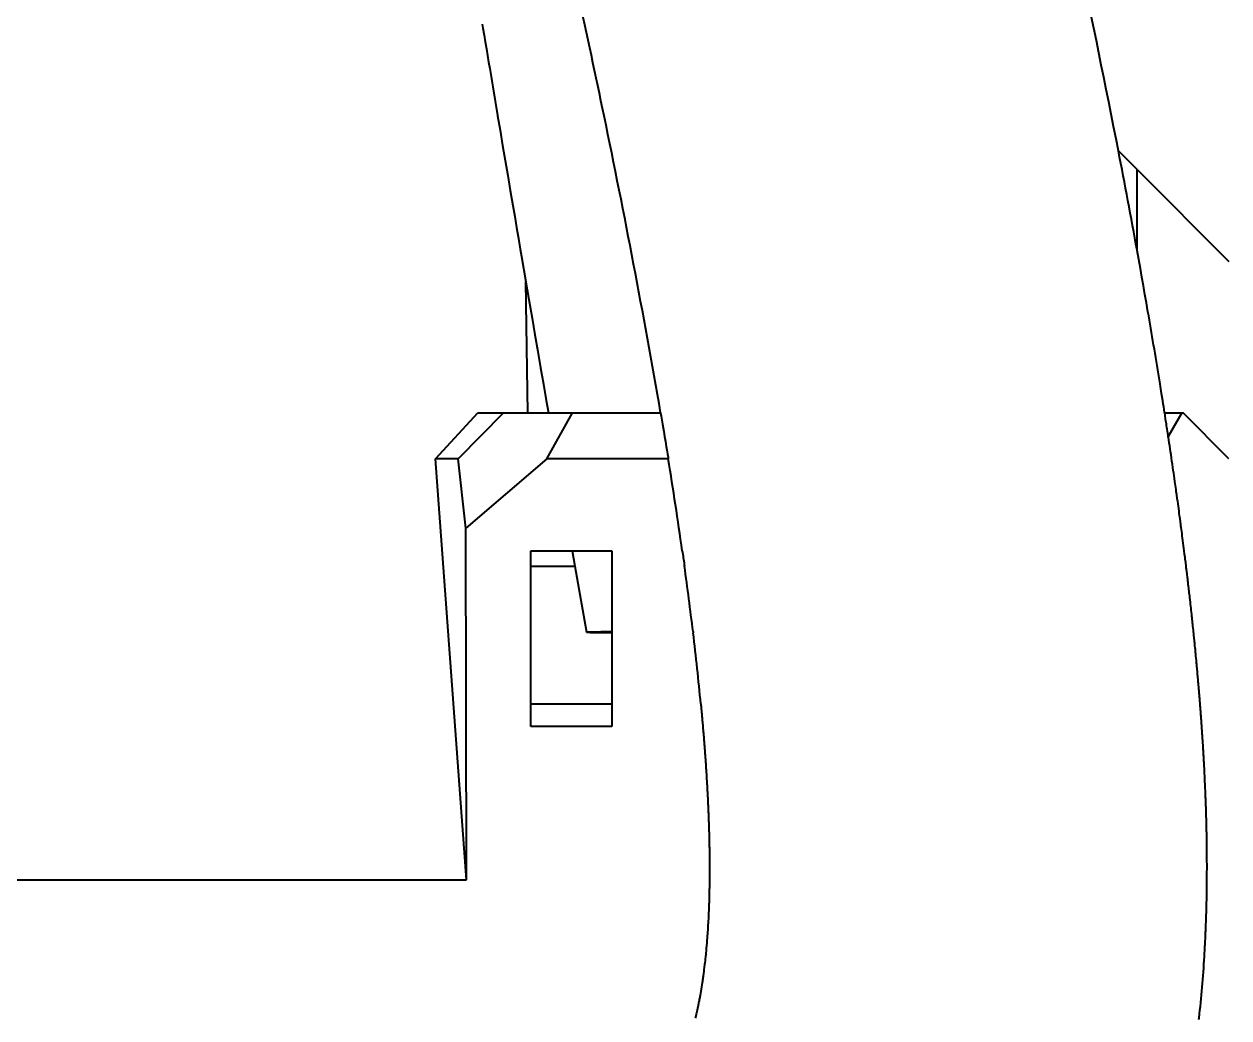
# Model space of a CAD drawing. Header units: millimetres. Extents: x 15 to 415, y 5 to 292.
# Drawn here: x 91.44 to 98, y 112.67 to 118.07 of the extents above; entities that cross this region are included whole.
import ezdxf

# ---------------------------------------------------------------- set-up
doc = ezdxf.new("R2010")
doc.units = ezdxf.units.MM
doc.layers.add('Geometries', color=7, linetype='Continuous')

msp = doc.modelspace()

# ---------------------------------------------------------------- linework, layer by layer
at = {"layer": 'Geometries', "linetype": 'Continuous', "lineweight": 40}
for p, q in [((97.4968, 117.2825), (97.3952, 117.384)), ((97.4968, 116.8435), (97.4968, 117.2825)), ((97.4968, 117.2825), (97.9968, 116.7825)), ((94.1457, 116.8099), (94.1693, 116.6721)), ((94.1796, 115.9584), (94.1692, 116.6722)), ((93.6768, 115.7084), (93.9086, 115.9584)), ((94.0477, 115.9584), (93.8017, 115.7084)), ((93.9086, 115.9584), (94.0477, 115.9584)), ((94.0477, 115.9584), (94.1796, 115.9584)), ((94.1796, 115.9584), (94.1948, 115.9584)), ((94.1948, 115.9584), (94.292, 115.9584)), ((94.284, 115.7084), (94.4236, 115.9584)), ((94.292, 115.9584), (94.4236, 115.9584)), ((94.4236, 115.9584), (94.9031, 115.9584)), ((97.6469, 115.9584), (97.7404, 115.9584)), ((97.7404, 115.9584), (97.6665, 115.8304)), ((97.7404, 115.9584), (97.7468, 115.9584)), ((97.9968, 115.7084), (97.7468, 115.9584)), ((93.8465, 113.4178), (93.6768, 115.7084)), ((93.8017, 115.7084), (93.6768, 115.7084)), ((93.8423, 115.3308), (93.8017, 115.7084)), ((94.284, 115.7084), (93.8423, 115.3308)), ((94.9447, 115.7084), (94.284, 115.7084)), ((93.8465, 113.4178), (93.8423, 115.3308)), ((94.1955, 115.2084), (94.4217, 115.2084)), ((94.1955, 115.1246), (94.1955, 115.2084)), ((94.4217, 115.2084), (94.4362, 115.1246)), ((94.4217, 115.2084), (94.638, 115.2084)), ((94.638, 115.2084), (94.638, 114.7669)), ((94.1955, 115.1246), (94.4362, 115.1246)), ((94.1955, 114.3746), (94.1955, 115.1246)), ((94.4362, 115.1246), (94.4986, 114.7651)), ((94.638, 114.7669), (94.638, 114.7632)), ((94.638, 114.7632), (94.638, 114.3746)), ((94.1955, 114.3746), (94.638, 114.3746)), ((94.1955, 114.2513), (94.1955, 114.3746)), ((94.638, 114.3746), (94.638, 114.2513)), ((94.638, 114.2513), (94.1955, 114.2513)), ((91.2934, 113.4178), (93.8465, 113.4178))]:
    msp.add_line(p, q, dxfattribs=at)
at = {"layer": 'Geometries', "linetype": 'Continuous', "lineweight": 40, "flags": 128}
for points in [[(93.9322, 118.0746), (93.9358, 118.053), (93.9421, 118.0149), (93.9483, 117.9774), (93.9545, 117.9404), (93.9605, 117.904), (93.9665, 117.8683), (93.9723, 117.8338), (93.9779, 117.8), (93.9835, 117.7667), (93.9891, 117.7336), (94.0023, 117.6548), (94.0155, 117.5763), (94.0158, 117.5746)], [(94.0158, 117.5746), (94.0287, 117.4981), (94.0428, 117.4148), (94.0568, 117.3319), (94.0707, 117.2498), (94.0846, 117.1683), (94.0983, 117.0876), (94.1086, 117.0273), (94.1188, 116.9675), (94.1289, 116.9082), (94.1389, 116.8496), (94.1457, 116.8099)], [(97.5521, 116.5319), (97.5476, 116.5576), (97.5396, 116.6038), (97.5314, 116.6504), (97.523, 116.6976), (97.5145, 116.7454), (97.5058, 116.7936), (97.4969, 116.8425), (97.4968, 116.8435)], [(94.1693, 116.6721), (94.1767, 116.6285), (94.1856, 116.5766), (94.1944, 116.5254), (94.2032, 116.4743), (94.2188, 116.3834), (94.2343, 116.2931), (94.2498, 116.2034), (94.2651, 116.1144), (94.2803, 116.0261), (94.292, 115.9583)], [(97.6218, 116.1164), (97.6164, 116.1497), (97.613, 116.1706)], [(97.6469, 115.9584), (97.6466, 115.9602), (97.644, 115.9764), (97.6415, 115.9925), (97.6389, 116.0088), (97.6364, 116.0251), (97.6302, 116.0638), (97.624, 116.1028), (97.6218, 116.1164)], [(94.9031, 115.9583), (94.9062, 115.9402), (94.9133, 115.8982), (94.9203, 115.8566), (94.9248, 115.8295), (94.9293, 115.8025), (94.9337, 115.7758), (94.938, 115.7492), (94.9406, 115.7333), (94.9433, 115.717), (94.9447, 115.7084)], [(97.6665, 115.8305), (97.6656, 115.8365), (97.6638, 115.8482), (97.6621, 115.8594), (97.6605, 115.8699), (97.659, 115.8799), (97.6575, 115.8894), (97.6561, 115.8987), (97.6539, 115.913), (97.6517, 115.927), (97.6491, 115.9438), (97.6469, 115.9584)], [(97.8632, 112.9997), (97.8637, 113.0078), (97.8644, 113.0199), (97.865, 113.0315), (97.8655, 113.0403), (97.866, 113.0486), (97.8664, 113.0567), (97.8668, 113.0648), (97.8674, 113.0752), (97.8679, 113.086), (97.8684, 113.0964), (97.8689, 113.1063), (97.8693, 113.116), (97.8697, 113.1256), (97.87, 113.132), (97.8703, 113.1385), (97.8706, 113.1451), (97.8708, 113.1523), (97.8712, 113.16), (97.8715, 113.1682), (97.8718, 113.177), (97.8722, 113.1875), (97.8725, 113.198), (97.8729, 113.2086), (97.8732, 113.219), (97.8735, 113.2287), (97.8738, 113.2378), (97.874, 113.2444), (97.8742, 113.2505), (97.8743, 113.2565), (97.8745, 113.2625), (97.8746, 113.2684), (97.8748, 113.2744), (97.875, 113.2819), (97.8752, 113.2894), (97.8753, 113.2969), (97.8755, 113.3044), (97.8756, 113.312), (97.8758, 113.3199), (97.8759, 113.3279), (97.8761, 113.3363), (97.8762, 113.3452), (97.8764, 113.3541), (97.8765, 113.3626), (97.8766, 113.373), (97.8768, 113.3828), (97.8769, 113.3919), (97.877, 113.4002), (97.877, 113.4086), (97.8771, 113.4175), (97.8772, 113.4271), (97.8772, 113.4354), (97.8773, 113.4442), (97.8773, 113.4534), (97.8773, 113.4631), (97.8774, 113.4731), (97.8774, 113.483), (97.8774, 113.4943), (97.8774, 113.5051), (97.8773, 113.5154), (97.8773, 113.5254), (97.8773, 113.5351), (97.8772, 113.5444), (97.8771, 113.5534), (97.8771, 113.5623), (97.877, 113.5712), (97.8769, 113.58), (97.8768, 113.5892), (97.8767, 113.6026), (97.8765, 113.6166), (97.8763, 113.6313), (97.876, 113.6466), (97.8757, 113.6625), (97.8755, 113.6728), (97.8753, 113.6826), (97.8752, 113.6917), (97.875, 113.7002), (97.8748, 113.7083), (97.8746, 113.7164), (97.8743, 113.7273), (97.8741, 113.7383), (97.8738, 113.7496), (97.8734, 113.7613), (97.8732, 113.7708), (97.8729, 113.7806), (97.8726, 113.7909), (97.8722, 113.8017), (97.8719, 113.8106), (97.8716, 113.8199), (97.8713, 113.8288), (97.871, 113.8373), (97.8707, 113.8454), (97.8705, 113.8528), (97.8702, 113.8597), (97.87, 113.8664), (97.8697, 113.8731), (97.8693, 113.8832), (97.8689, 113.8934), (97.8685, 113.9039), (97.868, 113.9147), (97.8676, 113.9259), (97.867, 113.9375), (97.8664, 113.9516), (97.8657, 113.9662), (97.865, 113.981), (97.8643, 113.9956), (97.8639, 114.0038), (97.8635, 114.0116), (97.8632, 114.0189), (97.8628, 114.0257), (97.8625, 114.032), (97.8623, 114.0358), (97.8621, 114.0394), (97.8619, 114.0427), (97.8618, 114.0459), (97.8616, 114.0493), (97.8614, 114.0531), (97.8611, 114.0581), (97.8608, 114.0637), (97.8605, 114.0698), (97.8601, 114.0765), (97.8597, 114.0838), (97.8593, 114.0899), (97.859, 114.0964), (97.8586, 114.1026), (97.8582, 114.1085), (97.8579, 114.1141), (97.8575, 114.1207), (97.8572, 114.1267), (97.8568, 114.1321), (97.8565, 114.1372), (97.8562, 114.1422), (97.8557, 114.1514), (97.8551, 114.16), (97.8549, 114.1637), (97.8547, 114.1672), (97.8545, 114.1706), (97.8542, 114.1743), (97.854, 114.1785), (97.8537, 114.1831), (97.8533, 114.1883), (97.853, 114.1939), (97.8526, 114.1991), (97.8523, 114.2047), (97.8519, 114.2107), (97.8514, 114.217), (97.851, 114.2236), (97.8505, 114.2305), (97.85, 114.238), (97.8495, 114.2449), (97.8491, 114.2512), (97.8487, 114.2569), (97.8484, 114.2614), (97.8481, 114.2655), (97.8478, 114.2693), (97.8476, 114.273), (97.8473, 114.2767), (97.8471, 114.2803), (97.8468, 114.2839), (97.8465, 114.2874), (97.8463, 114.2913), (97.846, 114.2951), (97.8457, 114.2989), (97.8454, 114.3026), (97.8452, 114.3063), (97.8448, 114.3106), (97.8445, 114.3153), (97.8441, 114.321), (97.8436, 114.3274), (97.8431, 114.3344), (97.8425, 114.3419), (97.8419, 114.3501), (97.8414, 114.3563), (97.8409, 114.3628), (97.8404, 114.3692), (97.8399, 114.3752), (97.8395, 114.3809), (97.8389, 114.3878), (97.8384, 114.3942), (97.838, 114.4), (97.8375, 114.4055), (97.8371, 114.4108), (97.8367, 114.4159), (97.8363, 114.4209), (97.8359, 114.4257), (97.8354, 114.4316), (97.8349, 114.4373), (97.8345, 114.4428), (97.834, 114.4481), (97.8337, 114.4525), (97.8332, 114.4574), (97.8328, 114.4627), (97.8323, 114.4685), (97.8318, 114.4743), (97.8313, 114.4804), (97.8307, 114.487), (97.8301, 114.4939), (97.8295, 114.5013), (97.8288, 114.5088), (97.8282, 114.5162), (97.8273, 114.526), (97.8265, 114.5355), (97.8257, 114.5445), (97.8249, 114.5532), (97.8241, 114.5615), (97.8234, 114.5695), (97.8227, 114.577), (97.8221, 114.584), (97.8215, 114.5906), (97.8209, 114.5968), (97.8204, 114.6025), (97.8194, 114.6125), (97.8184, 114.6232), (97.8173, 114.6344), (97.8162, 114.6462), (97.8154, 114.6541), (97.8146, 114.6624), (97.8138, 114.6712), (97.8129, 114.6804), (97.8119, 114.6902), (97.8111, 114.6979), (97.8104, 114.7059), (97.8095, 114.714), (97.8088, 114.7218), (97.808, 114.7292), (97.8073, 114.7363), (97.8065, 114.7443), (97.8057, 114.7517), (97.805, 114.7586), (97.8043, 114.7651), (97.8032, 114.7759), (97.8021, 114.7865), (97.801, 114.7971), (97.7999, 114.8075), (97.799, 114.8159), (97.7981, 114.8245), (97.7971, 114.8336), (97.7961, 114.8431), (97.795, 114.8531), (97.7939, 114.8632), (97.7928, 114.8739), (97.7915, 114.8851), (97.7903, 114.8968), (97.7891, 114.9072), (97.7879, 114.918), (97.7866, 114.9292), (97.7854, 114.9404), (97.7842, 114.9512), (97.783, 114.9615), (97.7819, 114.9708), (97.7809, 114.9797), (97.7799, 114.9882), (97.779, 114.9963), (97.7781, 115.0041), (97.7768, 115.0151), (97.7756, 115.0256), (97.7744, 115.0354), (97.7733, 115.0447), (97.7723, 115.0536), (97.7712, 115.0626), (97.7691, 115.0802), (97.7669, 115.098), (97.7662, 115.1037), (97.7655, 115.1095), (97.7648, 115.1158), (97.764, 115.1225), (97.7631, 115.1296), (97.7622, 115.1371), (97.7612, 115.1451), (97.7602, 115.1535), (97.7591, 115.1622), (97.7579, 115.1713), (97.7557, 115.1893), (97.7534, 115.2076), (97.7516, 115.2217), (97.7498, 115.236), (97.748, 115.2502), (97.7462, 115.264), (97.7445, 115.2774), (97.7428, 115.2903), (97.7413, 115.302), (97.7398, 115.3134), (97.7384, 115.3243), (97.737, 115.3347), (97.7357, 115.3446), (97.7345, 115.3532), (97.7334, 115.3615), (97.7324, 115.3693), (97.7314, 115.3768), (97.7304, 115.3843), (97.7294, 115.3917), (97.7284, 115.399), (97.7266, 115.4122), (97.7249, 115.425), (97.7232, 115.4376), (97.7214, 115.4505), (97.7196, 115.4638), (97.7177, 115.4776), (97.7168, 115.4842), (97.7158, 115.4909), (97.7149, 115.4978), (97.7139, 115.5048), (97.7129, 115.5123), (97.7116, 115.5215), (97.7102, 115.5311), (97.7088, 115.5414), (97.7073, 115.5521), (97.7057, 115.5634), (97.7041, 115.5748), (97.7025, 115.5861), (97.7003, 115.6014), (97.6982, 115.6163), (97.696, 115.631), (97.694, 115.6453), (97.6915, 115.6624), (97.689, 115.6795), (97.6865, 115.6966), (97.684, 115.7138), (97.6814, 115.7309), (97.6789, 115.7483), (97.6766, 115.7634), (97.6743, 115.7789), (97.6719, 115.7949), (97.6694, 115.8113), (97.6675, 115.8242), (97.6665, 115.8305)], [(95.0211, 115.2084), (95.025, 115.1809), (95.0263, 115.1721), (95.0275, 115.1631), (95.0288, 115.1537), (95.0302, 115.1439), (95.0316, 115.1337), (95.0329, 115.1249), (95.0329, 115.1246)], [(95.0792, 114.7687), (95.0799, 114.7623), (95.08, 114.7618)], [(95.1217, 114.3746), (95.1218, 114.3731), (95.1224, 114.3671), (95.1229, 114.3612), (95.1235, 114.3557), (95.1239, 114.3503), (95.1244, 114.3452), (95.1249, 114.3403), (95.1253, 114.3357), (95.1257, 114.3313), (95.1261, 114.3268), (95.1265, 114.3219), (95.127, 114.3166), (95.1275, 114.311), (95.1281, 114.3049), (95.1287, 114.2984), (95.1293, 114.2914), (95.1299, 114.2839), (95.1306, 114.2762), (95.1313, 114.2688), (95.1319, 114.2616), (95.1325, 114.2546), (95.133, 114.2478), (95.1336, 114.2413), (95.1342, 114.2342), (95.1348, 114.2274), (95.1353, 114.2211), (95.1358, 114.2153), (95.1362, 114.2098), (95.1366, 114.2048), (95.1369, 114.201), (95.1373, 114.1967), (95.1376, 114.192), (95.138, 114.187), (95.1385, 114.1816), (95.1389, 114.1758), (95.1394, 114.1702), (95.1398, 114.1643), (95.1403, 114.158), (95.1408, 114.1519), (95.1412, 114.146), (95.1417, 114.1403), (95.1423, 114.1317), (95.1429, 114.1237), (95.1435, 114.1162), (95.1438, 114.1114), (95.1442, 114.1069), (95.1445, 114.1026), (95.1448, 114.0985), (95.1451, 114.0946), (95.1453, 114.091), (95.1456, 114.0876), (95.1458, 114.0839), (95.1461, 114.0802), (95.1464, 114.0761), (95.1467, 114.0716), (95.147, 114.0668), (95.1474, 114.0616), (95.1478, 114.0561), (95.1482, 114.0502), (95.1486, 114.044), (95.149, 114.0378), (95.1495, 114.0307), (95.1499, 114.024), (95.1503, 114.0178), (95.1507, 114.012), (95.151, 114.0066), (95.1514, 114.0012), (95.1518, 113.9943), (95.1522, 113.9874), (95.1526, 113.9805), (95.1531, 113.9734), (95.1535, 113.9656), (95.154, 113.9573), (95.1543, 113.9522), (95.1547, 113.9468), (95.155, 113.9416), (95.1552, 113.9366), (95.1555, 113.932), (95.1557, 113.9276), (95.156, 113.9236), (95.1562, 113.9199), (95.1564, 113.9159), (95.1566, 113.9124), (95.1568, 113.9092), (95.1569, 113.9064), (95.1571, 113.9035), (95.1572, 113.9003), (95.1574, 113.8967), (95.1577, 113.8914), (95.158, 113.8855), (95.1583, 113.879), (95.1587, 113.872), (95.1591, 113.8636), (95.1595, 113.8553), (95.1599, 113.847), (95.1603, 113.8388), (95.1606, 113.8327), (95.1608, 113.827), (95.1611, 113.8217), (95.1613, 113.8169), (95.1615, 113.8132), (95.1616, 113.8093), (95.1618, 113.8052), (95.162, 113.8008), (95.1622, 113.7962), (95.1624, 113.7913), (95.1626, 113.7862), (95.1628, 113.7809), (95.163, 113.7756), (95.1633, 113.7682), (95.1636, 113.7613), (95.1638, 113.7551), (95.164, 113.7494), (95.1642, 113.7439), (95.1644, 113.7383), (95.1647, 113.7292), (95.165, 113.7197), (95.1654, 113.7097), (95.1656, 113.7018), (95.1659, 113.6935), (95.1661, 113.6849), (95.1664, 113.6759), (95.1666, 113.6665), (95.1668, 113.6589), (95.167, 113.6513), (95.1672, 113.6439), (95.1673, 113.6367), (95.1675, 113.6296), (95.1676, 113.6249), (95.1677, 113.6205), (95.1678, 113.6164), (95.1678, 113.6125), (95.1679, 113.6089), (95.168, 113.6051), (95.1681, 113.601), (95.1681, 113.5962), (95.1682, 113.591), (95.1683, 113.5855), (95.1684, 113.5797), (95.1685, 113.5739), (95.1686, 113.5664), (95.1687, 113.5595), (95.1687, 113.553), (95.1688, 113.547), (95.1689, 113.541), (95.1689, 113.5351), (95.169, 113.5247)], [(95.169, 113.5247), (95.1691, 113.507), (95.1691, 113.5022), (95.1691, 113.4974), (95.1691, 113.4922), (95.1692, 113.4866), (95.1692, 113.4808), (95.1692, 113.4746), (95.1691, 113.4645), (95.1691, 113.4543), (95.1691, 113.4443), (95.169, 113.438), (95.169, 113.4321), (95.1689, 113.4265), (95.1689, 113.4212), (95.1688, 113.4163), (95.1688, 113.4117), (95.1685, 113.3902), (95.1684, 113.3823), (95.1683, 113.374), (95.1681, 113.3654), (95.1679, 113.3571), (95.1678, 113.3491), (95.1676, 113.3431), (95.1675, 113.337), (95.1673, 113.3307), (95.1672, 113.3244), (95.167, 113.3179), (95.1668, 113.3111), (95.1666, 113.3027), (95.1663, 113.2939), (95.166, 113.2847), (95.1657, 113.2752), (95.1654, 113.2675), (95.1651, 113.2601), (95.1648, 113.253), (95.1645, 113.2462), (95.1643, 113.2397), (95.1639, 113.2317), (95.1636, 113.2243), (95.1632, 113.217), (95.1627, 113.206), (95.1621, 113.1947), (95.1615, 113.1826), (95.1608, 113.1702), (95.16, 113.1579), (95.1593, 113.1456), (95.1585, 113.1334), (95.1576, 113.1212), (95.1571, 113.1133), (95.1565, 113.1056), (95.1559, 113.0978), (95.1554, 113.09), (95.1548, 113.0826), (95.1542, 113.0755), (95.1536, 113.0687), (95.153, 113.0613), (95.1524, 113.0541), (95.1517, 113.0467), (95.151, 113.039), (95.1503, 113.031), (95.1493, 113.0202), (95.1482, 113.0092), (95.1472, 112.9996)], [(95.1472, 112.9996), (95.1471, 112.9983), (95.146, 112.9876), (95.1448, 112.977), (95.1436, 112.9665), (95.1424, 112.9561), (95.1389, 112.9275), (95.1382, 112.9218), (95.1375, 112.916), (95.1367, 112.9098), (95.1358, 112.9034), (95.135, 112.8973), (95.1341, 112.8911), (95.1333, 112.8852), (95.1325, 112.8795), (95.1317, 112.8741), (95.1309, 112.8688), (95.1302, 112.8638), (95.1294, 112.8588), (95.1238, 112.8232), (95.1177, 112.788), (95.1166, 112.7825), (95.1156, 112.7769), (95.1146, 112.7713), (95.1135, 112.7656), (95.1123, 112.7597), (95.1111, 112.7534), (95.1098, 112.7467), (95.109, 112.7426), (95.1082, 112.7388), (95.1075, 112.7354), (95.1068, 112.7321), (95.1062, 112.729), (95.1053, 112.7251), (95.1045, 112.7213), (95.1037, 112.7175), (95.0981, 112.692), (95.0973, 112.6887), (95.0966, 112.6854), (95.0958, 112.6821), (95.095, 112.6787), (95.0942, 112.6752), (95.0933, 112.6715), (95.0925, 112.6683), (95.0917, 112.6648)], [(97.8335, 112.6568), (97.8345, 112.6661)]]:
    msp.add_lwpolyline(points, dxfattribs=at)
at = {"layer": 'Geometries', "linetype": 'Continuous', "lineweight": 40}
for centre, radius, start, end in [((24.3078, 103.0776), 74.4744, 11.075319, 12.752501), ((22.9355, 102.7506), 73.1769, 11.687716, 12.744141), ((47.6469, 107.7917), 47.9567, 9.80482, 11.77068), ((50.4911, 108.2943), 47.7767, 10.30804, 10.9677), ((62.4442, 110.4323), 35.6339, 9.26699, 9.85601), ((68.7548, 111.4493), 26.5339, 8.14451, 9.23685), ((75.5754, 112.415), 19.6453, 6.88103, 7.92783), ((79.6801, 112.908), 15.5111, 5.42546, 6.86401), ((91.3821, 113.3883), 6.4928, 353.61395, 356.56871)]:
    msp.add_arc(centre, radius, start, end, dxfattribs=at)
for start_param, end_param in [(5.829132, 6.283714), (0.000529, 0.454052)]:
    msp.add_ellipse((95.8736, 114.7654), major_axis=(-1.375, -0.0004), ratio=0.003065, start_param=start_param, end_param=end_param, dxfattribs=at)

doc.saveas('drawing.dxf')
